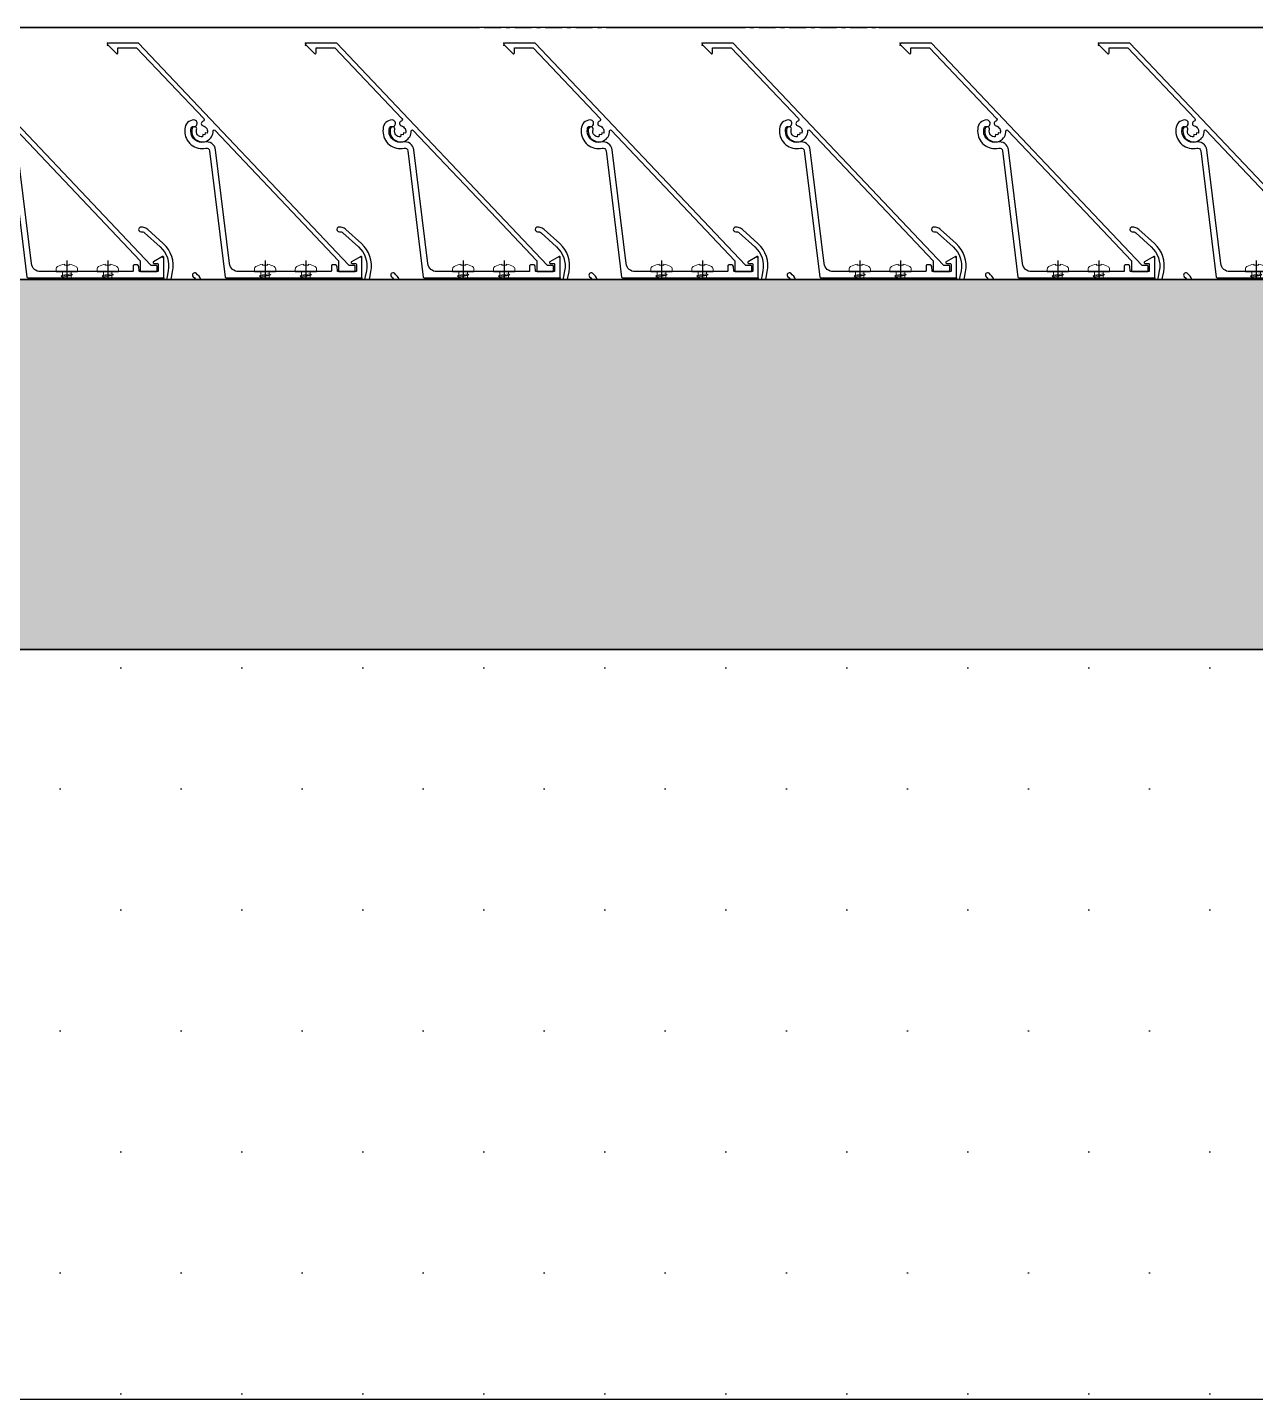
# Model space of a CAD drawing. Header units: millimetres. Extents: x -4391136 to -1798569, y -886572 to -291056.
# Drawn here: x -2459841.9 to -2459439.2, y -383660.9 to -383210.9 of the extents above; entities that cross this region are included whole.
import ezdxf
from ezdxf.enums import TextEntityAlignment as Align

# ---------------------------------------------------------------- set-up
doc = ezdxf.new("R2010")
doc.units = ezdxf.units.MM
doc.set_wipeout_variables(frame=1)
for name, pattern in [('CENTER', [50.8, 31.75, -6.35, 6.35, -6.35]), ('TA_GL_000.70000', [1.925, 0.7, -0.175, 0.175, -0.175, 0.7]), ('Xref-C-1-PP17-AR-2214-01-B$0$DPA_Grid _ Level 100', [10, 5.5, -1.6, 1.3, -1.6]), ('Xref-C-1-PP17-AR-2214-01-B$0$Hidden', [7.1438, 4.7625, -2.3813])]:
    doc.linetypes.add(name, pattern=pattern)
doc.layers.add('000 - 0_HIDE_OBJ_FRAMING_DEF_DIMS', color=7, linetype='Continuous', plot=False)
doc.layers.add('010 - ASPG_EXTR_DEF_SUB', color=7, linetype='Continuous', plot=False)
for name, color, linetype in [('000 - 0_SYM_DWG_GRID-BUBBLE_MAIN_COLOR_1', 7, 'Continuous'), ('000 - 0_SYM_DWG_GRIDLINE_MAIN_COLOR_251', 7, 'Continuous'), ('000 - GRID', 7, 'CENTER'), ('010 - ASPG_ACCESSORIES_MAIN_COLOR_1', 7, 'Continuous'), ('010 - ASPG_EXTR_MAIN_COLOR_2', 7, 'Continuous'), ('010 - ASPG_FLASHING_HATCH_', 7, 'Continuous'), ('010 - ASPG_FLASHING_MAIN_COLOR_2', 7, 'Continuous'), ('010 - ASPG_FLASHING_MAIN_COLOR_4', 7, 'Continuous'), ('010 - ASPG_FLASHING_WIPEOUT_', 7, 'Continuous'), ('010 - ASPG_FRAMING_MAIN_COLOR_1', 7, 'Continuous'), ('010 - ASPG_FRAMING_MAIN_COLOR_2', 7, 'Continuous'), ('010 - ASPG_FRAMING_SUB_COLOR_2', 7, 'Continuous'), ('010 - ASPG_FRAMING_WIPEOUT_', 7, 'Continuous'), ('_PP-Dim', 7, 'Continuous'), ('BOLT & SCREW', 7, 'Continuous'), ('Center Line', 7, 'CENTER'), ('Xref-C-1-PP17-AR-2214-01-B$0$A-DETL-MBND', 7, 'Xref-C-1-PP17-AR-2214-01-B$0$Hidden'), ('Xref-C-1-PP17-AR-2214-01-B$0$A-FLOR-E', 7, 'Continuous'), ('Xref-C-1-PP17-AR-2214-01-B$0$A-GLAZ-CURT', 7, 'Continuous'), ('Xref-C-1-PP17-AR-2214-01-B$0$A-ROOF', 7, 'Continuous'), ('Xref-C-1-PP17-AR-2214-01-B$0$WALL-E', 7, 'Continuous')]:
    doc.layers.add(name, color=color, linetype=linetype)
doc.layers.add('12-GRID', color=7, linetype='CENTER', lineweight=13)
doc.layers.add('SCREW', color=7, linetype='Continuous', lineweight=5)
doc.styles.add('Arial', font='arial.ttf', dxfattribs={"height": 1500})
doc.styles.add('TA', font='', dxfattribs={"height": 4.5})
doc.styles.get('TA').set_extended_font_data('Cordia New')

# ---------------------------------------------------------------- blocks, each defined once
blk = doc.blocks.new('*U1277')
at = {"layer": '000 - 0_SYM_DWG_GRIDLINE_MAIN_COLOR_251', "color": 7, "linetype": 'ByBlock', "ltscale": 5}
blk.add_line((30, 0), (-560.5, 0), dxfattribs=at)
at = {"color": 7, "style": 'TA', "flags": 1}
blk.add_attdef('LOCATION', (6, -6), '', height=4.5, rotation=270, dxfattribs=at)
at = {"layer": '000 - 0_SYM_DWG_GRID-BUBBLE_MAIN_COLOR_1', "color": 7, "style": 'Arial'}
blk.add_attdef('GRID-HEAD', text='', height=4, rotation=180, dxfattribs=at).set_placement((73.75, 0), align=Align.MIDDLE_CENTER)
blk = doc.blocks.new('W-1-PP17-ENT2_REV00_20260526-152343_LOPF_MAIN_DIMS')
at = {"layer": '000 - GRID', "color": 7, "linetype": 'TA_GL_000.70000', "xscale": 50.00000000000036, "yscale": 50.00000000000036, "zscale": 50.00000000000036, "rotation": 180}
blk.add_blockref('*U1277', (-26525, 0), dxfattribs=at)
blk = doc.blocks.new('Xref-C-1-PP17-AR-2214-01-B$0$DPA_Curved type B - Curved Type B-V74-ENTRANCE 2 - LOWER ROOF FLOOR PLAN01-flat-3')
at = {"layer": 'Xref-C-1-PP17-AR-2214-01-B$0$A-GLAZ-CURT', "color": 7}
for p, q in [((0, -750), (0, 750)), ((0, 750), (0, -750))]:
    blk.add_line(p, q, dxfattribs=at)
blk = doc.blocks.new('W-1-PP17-ENT2_REV00_20260526-152612_EX_LOPF-1')
at = {"layer": '000 - 0_HIDE_OBJ_FRAMING_DEF_DIMS', "color": 7, "linetype": 'Xref-C-1-PP17-AR-2214-01-B$0$DPA_Grid _ Level 100'}
blk.add_line((-29475.62, 0), (7016, 0), dxfattribs=at)
at = {"layer": 'Xref-C-1-PP17-AR-2214-01-B$0$A-DETL-MBND', "color": 7}
blk.add_line((-13435, -200), (970, -200), dxfattribs=at)
at = {"layer": 'Xref-C-1-PP17-AR-2214-01-B$0$A-FLOR-E', "color": 7}
blk.add_line((-10700, -400), (-15935, -400), dxfattribs=at)
at = {"layer": 'Xref-C-1-PP17-AR-2214-01-B$0$A-ROOF', "color": 7}
blk.add_line((-11934.45, 0), (-23134.45, 0), dxfattribs=at)
at = {"layer": 'Xref-C-1-PP17-AR-2214-01-B$0$WALL-E', "color": 7}
blk.add_line((-15935, -400), (-10700, -400), dxfattribs=at)
at = {"color": 7, "rotation": 270}
blk.add_blockref('Xref-C-1-PP17-AR-2214-01-B$0$DPA_Curved type B - Curved Type B-V74-ENTRANCE 2 - LOWER ROOF FLOOR PLAN01-flat-3', (-12685, -200), dxfattribs=at)
blk = doc.blocks.new('*U1989')
at = {"color": 7}
blk.add_wipeout([(-2861.05, 0), (2700.42, 0), (2700.42, 119.92), (-2861.05, 119.92)], dxfattribs=at).dxf.layer = '010 - ASPG_FRAMING_WIPEOUT_'
at = {"layer": '010 - ASPG_FRAMING_MAIN_COLOR_1', "color": 7}
for p, q in [((2700.42, 119.92), (-2861.05, 119.92)), ((-2861.05, 114.85), (2700.42, 114.85)), ((-2861.05, 109.54), (2700.42, 109.54)), ((-2861.05, 10.38), (2700.42, 10.38)), ((-2861.05, 5.31), (2700.42, 5.31)), ((-2861.05, 0), (2700.42, 0))]:
    blk.add_line(p, q, dxfattribs=at)
blk = doc.blocks.new('PZG35-9D5')
at = {"layer": 'Center Line', "color": 7}
blk.add_line((0, 3.73), (0, -10.53), dxfattribs=at)
at = {"layer": 'SCREW', "color": 7}
for p, q in [((-1.4, 0), (-1.4, -1.09)), ((1.4, 0), (1.4, -0.59)), ((-1.85, -1.4), (1.85, -0.9)), ((-1.85, -1.4), (-1.4, -1.09)), ((-1.85, -1.4), (-1.4, -1.71)), ((-1.85, -2.7), (1.85, -2.2)), ((-1.85, -2.7), (-1.4, -2.39)), ((-1.85, -2.7), (-1.4, -3.01)), ((-1.85, -4), (-1.4, -3.69)), ((-1.85, -4), (-0.99, -3.88)), ((-1.85, -4), (-1.4, -4.31)), ((-1.4, -1.09), (1.4, -0.59)), ((-1.4, -1.71), (1.4, -1.21)), ((-1.4, -1.71), (-1.4, -2.39)), ((-1.4, -2.39), (1.4, -1.89)), ((-1.4, -3.01), (1.4, -2.51)), ((-1.4, -3.01), (-1.4, -3.69)), ((-1.4, -3.69), (-0.84, -3.59)), ((-1.4, -4.31), (-1.18, -4.27)), ((-1.4, -4.31), (-1.4, -8.1)), ((0.56, -3.34), (1.4, -3.19)), ((0.71, -3.65), (1.85, -3.5)), ((0.71, -3.93), (1.4, -3.81)), ((0.71, -4.61), (1.4, -4.49)), ((1.85, -0.9), (1.4, -0.59)), ((1.85, -0.9), (1.4, -1.21)), ((1.4, -1.21), (1.4, -1.89)), ((1.85, -2.2), (1.4, -1.89)), ((1.85, -2.2), (1.4, -2.51)), ((1.4, -2.51), (1.4, -3.19)), ((1.85, -3.5), (1.4, -3.19)), ((1.85, -3.5), (1.4, -3.81)), ((1.4, -3.81), (1.4, -4.49)), ((1.85, -4.8), (1.4, -4.49)), ((0, -9.5), (-1.4, -8.1)), ((0, -9.5), (1.4, -8.1)), ((0.71, -4.95), (1.85, -4.8)), ((0.71, -5.23), (1.4, -5.11)), ((1.85, -4.8), (1.4, -5.11)), ((1.4, -5.11), (1.4, -8.1))]:
    blk.add_line(p, q, dxfattribs=at)
blk.add_lwpolyline([(0, -9.5), (0.71, -5.23), (0.71, -3.6, 0.417657), (0.41, -3.3, 0.108102), (-0.84, -3.59), (-1.4, -4.7)], format="xyb", dxfattribs=at)
blk = doc.blocks.new('*U3396')
at = {"layer": 'SCREW', "color": 7}
blk.add_lwpolyline([(3.03, 1.78, 0.09906), (0.8, 2.55), (0.8, 2.27), (-0.8, 2.27), (-0.8, 2.55, 0.09906), (-3.03, 1.78, 0.266588), (-3.5, 0.96), (-3.5, 0.2, 0.414214), (-3.3, 0), (3.3, 0, 0.414214), (3.5, 0.2), (3.5, 0.96, 0.266588)], format="xyb", close=True, dxfattribs=at)
blk.add_blockref('PZG35-9D5', (0, 0), dxfattribs=at)
blk = doc.blocks.new('*U3399')
at = {"color": 7}
blk.add_point((0, 0), dxfattribs=at)
at = {"layer": '010 - ASPG_ACCESSORIES_MAIN_COLOR_1', "color": 7}
blk.add_lwpolyline([(-39.7, -0.6, 0.414214), (-40, -0.9), (-40, -7.37, 0.57735), (-39.65, -7.57), (-36.64, -5.83, 0.767327), (-36.79, -5.3), (-37.9, -5.3, -0.414214), (-38.2, -5), (-38.2, -2.8, -0.414214), (-38, -2.6), (-32.18, -2.6, -0.388879), (-31.98, -2.78), (-31.85, -4.34, 0.388879), (-31.35, -4.8), (-30.3, -4.8, 0.414214), (-30, -4.5), (-30, -2.9, -0.414214), (-29.7, -2.6), (0.41, -2.6, -0.378969), (3.39, -5.24), (7.95, -42.52, 0.446593), (11.62, -45.08, -0.489802), (16.08, -48.68), (16.06, -49.36, -0.18248), (15.8, -50.02, -0.267949), (15.33, -50.17, 1.122115), (15.1, -52.34, 0.405004), (18.06, -49.4), (18.08, -48.72, 0.489805), (11.16, -43.13, -0.446597), (9.94, -42.28), (4.87, -0.85, 0.364176), (4.57, -0.6)], format="xyb", close=True, dxfattribs=at)
at = {"layer": '010 - ASPG_EXTR_DEF_SUB', "color": 7}
for p in [(-40, -0.5), (43.44, -76.9), (43.44, -77.5)]:
    blk.add_point(p, dxfattribs=at)
at = {"layer": '010 - ASPG_EXTR_MAIN_COLOR_2', "color": 7}
blk.add_lwpolyline([(11.37, -48.15), (11.47, -47.44), (12.18, -47.56), (12.29, -46.79, -0.535538), (14.19, -49.17, 0.991572), (15.66, -49.58, 1.157025), (8.79, -48.77, -0.688558), (8.27, -48.99), (-17.14, -22.17), (-32.34, -6.13), (-32.34, -2.9, 0.414312), (-32.64, -2.6), (-37.54, -2.6, 0.414116), (-37.84, -2.9), (-37.84, -4.3, 0.414214), (-37.54, -4.6), (-35.99, -4.6, -0.205895), (-35.77, -4.69), (33.23, -77.5), (43.14, -77.5, 0.668179), (43.36, -76.99), (40.52, -74.15, 0.668179), (40.01, -74.36), (40.01, -76), (33.87, -76), (11.86, -52.78, -0.558354), (12.08, -51.95, 0.766275), (12.04, -50.39, -0.438583), (10.71, -48.05)], format="xyb", close=True, dxfattribs=at)
at = {"layer": 'SCREW', "color": 7, "rotation": 180}
for p in [(-21.65, -2.5), (-8.24, -2.5)]:
    blk.add_blockref('*U3396', p, dxfattribs=at)
blk = doc.blocks.new('*U3050')
at = {"color": 7}
blk.add_wipeout([(1440, 4), (60, 4), (60, 69.3), (1440, 69.3)], dxfattribs=at).dxf.layer = '010 - ASPG_FRAMING_WIPEOUT_'
at = {"layer": '010 - ASPG_FRAMING_MAIN_COLOR_2', "color": 7}
blk.add_lwpolyline([(1410, 69.3), (90, 69.3), (90, 6), (1410, 6)], close=True, dxfattribs=at)
at = {"layer": '010 - ASPG_FRAMING_SUB_COLOR_2', "color": 7}
for points in [[(1440, 4), (60, 4), (60, 69.3), (1440, 69.3)], [(60, 2), (60, 4), (1440, 4), (1440, 2)]]:
    blk.add_lwpolyline(points, close=True, dxfattribs=at)
at = {"color": 7, "xscale": -1, "rotation": 180}
for p in [(351.77, 69.3), (416.77, 69.3), (481.77, 69.3), (546.77, 69.3), (611.77, 69.3), (676.77, 69.3), (741.77, 69.3)]:
    blk.add_blockref('*U3399', p, dxfattribs=at)
blk = doc.blocks.new('W-1-PP17-ENT2_REV00_20260528-225335_ASPG_UPPF')
at = {"color": 7, "xscale": -1}
blk.add_blockref('*U3050', (-11939, -152), dxfattribs=at)
at = {"color": 7, "rotation": 180}
blk.add_blockref('*U1989', (-13570, -200), dxfattribs=at)
blk = doc.blocks.new('*U3395')
at = {"layer": '12-GRID', "color": 7, "linetype": 'CENTER'}
for p, q in [((0, -6.2), (0, 2.2)), ((-4.2, -2), (4.2, -2))]:
    blk.add_line(p, q, dxfattribs=at)
at = {"layer": 'BOLT & SCREW', "color": 7}
for p, q in [((-0.55, -1.77), (-1.77, -1.56)), ((-0.55, -2.23), (-1.77, -2.44)), ((-0.46, -1.77), (-0.88, -1.56)), ((-0.46, -2.23), (-0.88, -2.44)), ((-0.23, -1.45), (-0.44, -0.23)), ((-0.23, -1.54), (-0.44, -1.12)), ((-0.23, -2.46), (-0.44, -2.88)), ((-0.23, -2.55), (-0.44, -3.77)), ((0.23, -1.45), (0.44, -0.23)), ((0.23, -1.54), (0.44, -1.12)), ((0.44, -2.88), (0.23, -2.46)), ((0.23, -2.55), (0.44, -3.77)), ((0.46, -1.77), (0.88, -1.56)), ((0.46, -2.23), (0.88, -2.44)), ((0.55, -1.77), (1.77, -1.56)), ((0.55, -2.23), (1.77, -2.44))]:
    blk.add_line(p, q, dxfattribs=at)
for points in [[(-1.77, -1.56), (-0.88, -1.56, 0.414214), (-0.44, -1.12), (-0.44, -0.23), (0.44, -0.23), (0.44, -1.12, 0.414214), (0.88, -1.56), (1.77, -1.56), (1.77, -2.44), (0.88, -2.44, 0.414214), (0.44, -2.88), (0.44, -3.77), (-0.44, -3.77), (-0.44, -2.88, 0.414214), (-0.88, -2.44), (-1.77, -2.44)], [(0.23, -2.46, -0.414214), (0.46, -2.23), (0.55, -2.23), (0.55, -1.77), (0.46, -1.77, -0.414214), (0.23, -1.54), (0.23, -1.45), (-0.23, -1.45), (-0.23, -1.54, -0.414214), (-0.46, -1.77), (-0.55, -1.77), (-0.55, -2.23), (-0.46, -2.23, -0.414214), (-0.23, -2.46), (-0.23, -2.55), (0.23, -2.55)]]:
    blk.add_lwpolyline(points, format="xyb", close=True, dxfattribs=at)
blk.add_circle((0, -2), 3.5, dxfattribs=at)
blk = doc.blocks.new('*U3043')
at = {"layer": '010 - ASPG_EXTR_DEF_SUB', "color": 7}
for p in [(260, 0), (325, 0), (390, 0), (455, 0), (520, 0), (585, 0)]:
    blk.add_point(p, dxfattribs=at)
at = {"layer": '010 - ASPG_EXTR_MAIN_COLOR_2', "color": 7}
for points in [[(225.86, 63.87, 0.720654), (227.33, 63.97, 0.079224), (227.34, 64.07), (227.07, 68.14, -0.433659), (227.47, 68.57), (235.86, 68.57, -0.607385), (236.35, 67.62, -0.045829), (217.78, 45.76, -0.560492)], [(205.56, 33.07, 0.077048), (238.74, 68.44, -0.247674), (238.99, 68.57), (240.98, 68.57, -0.044131), (241.47, 68.5, -0.125846), (243.96, 67.21, -0.098851), (244.82, 66.03, -0.205828), (244.79, 61.2, -0.115116), (241.37, 57.18, 0.822373), (242.46, 56.1, 0.109185), (246.15, 60.56, 0.208323), (246.19, 66.64, 0.100528), (244.97, 68.32, 0.145116), (241.29, 70.07), (225.76, 70.07, 0.433659)], [(631.29, 70.07), (615.76, 70.07, 0.433659), (615.46, 69.75), (615.84, 63.96, 0.082069), (615.86, 63.87, 0.720654), (617.33, 63.97, 0.079224), (617.34, 64.07), (617.07, 68.14, -0.433659), (617.47, 68.57), (625.86, 68.57, -0.607385), (626.35, 67.62, -0.045829), (607.78, 45.76, -0.560492), (607.29, 45.89, 0.31786), (604.21, 48.24, 0.953288), (604.08, 46.72, -2.423004), (602.26, 44.89, 0.952315), (600.74, 44.76, 0.300821), (602.89, 41.76, -0.560492), (602.98, 41.25, -0.019425), (593.62, 33.46, -0.552501), (593.15, 33.64, 0.344461), (589.99, 36.3, 0.952015), (589.86, 34.78, -2.423186), (588.04, 32.95, 0.952015), (586.52, 32.82, 0.2854), (588.49, 29.89, -0.553378), (588.56, 29.38, 0.030674), (573.46, 15.06, 0.4171), (574.11, 5.27, 0.935553), (575.1, 6.41, -0.43441), (574.8, 14.29, -0.014998), (581.92, 21.45, -0.738349), (584.92, 19.76, 0.004917), (581.81, 4.8, 0.263611), (584.88, -4.46), (590, -9.08, 0.125884), (591.27, -9.75, 0.044275), (592.09, -9.87, 1.107655), (592.13, -8.33, -0.215596), (591.02, -7.99), (585.89, -3.35, -0.263611), (583.28, 4.51, -0.004855), (586.34, 19.26, 0.23396), (585.82, 21.95, -0.24081), (585.71, 24.9, -0.104157), (585.78, 25), (587.99, 26.93, -0.229021), (590.7, 26.89, -0.381721), (595.27, 9.07, 0.977382), (596.62, 8.41, 0.361105), (592.41, 27.5, -0.496126), (592.44, 30.69, 0.003188), (594.06, 31.9, -0.002827), (595.56, 33.07, 0.077048), (628.74, 68.44, -0.247674), (628.99, 68.57), (630.98, 68.57, -0.044131)]]:
    blk.add_lwpolyline(points, format="xyb", dxfattribs=at)
for points in [[(290.76, 70.07, 0.433659), (290.46, 69.75), (290.84, 63.96, 0.082069), (290.86, 63.87, 0.720654), (292.33, 63.97, 0.079224), (292.34, 64.07), (292.07, 68.14, -0.433659), (292.47, 68.57), (300.86, 68.57, -0.607385), (301.35, 67.62, -0.045829), (282.78, 45.76, -0.560492), (282.29, 45.89, 0.31786), (279.21, 48.24, 0.953288), (279.08, 46.72, -2.423004), (277.26, 44.89, 0.952315), (275.74, 44.76, 0.300821), (277.89, 41.76, -0.560492), (277.98, 41.25, -0.019425), (268.62, 33.46, -0.552501), (268.15, 33.64, 0.344461), (264.99, 36.3, 0.952015), (264.86, 34.78, -2.423186), (263.04, 32.95, 0.952015), (261.52, 32.82, 0.2854), (263.49, 29.89, -0.553378), (263.56, 29.38, 0.030674), (248.46, 15.06, 0.4171), (249.11, 5.27, 0.935553), (250.1, 6.41, -0.43441), (249.8, 14.29, -0.014998), (256.92, 21.45, -0.738349), (259.92, 19.76, 0.004917), (256.81, 4.8, 0.263611), (259.88, -4.46), (265, -9.08, 0.125884), (266.27, -9.75, 0.044275), (267.09, -9.87, 1.107655), (267.13, -8.33, -0.215596), (266.02, -7.99), (260.89, -3.35, -0.263611), (258.28, 4.51, -0.004855), (261.34, 19.26, 0.23396), (260.82, 21.95, -0.24081), (260.71, 24.9, -0.104157), (260.78, 25), (262.99, 26.93, -0.229021), (265.7, 26.89, -0.381721), (270.27, 9.07, 0.977382), (271.62, 8.41, 0.361105), (267.41, 27.5, -0.496126), (267.44, 30.69, 0.003188), (269.06, 31.9, -0.002827), (270.56, 33.07, 0.077048), (303.74, 68.44, -0.247674), (303.99, 68.57), (305.98, 68.57, -0.044131), (306.47, 68.5, -0.125846), (308.96, 67.21, -0.098851), (309.82, 66.03, -0.205828), (309.79, 61.2, -0.115116), (306.37, 57.18, 0.822373), (307.46, 56.1, 0.109185), (311.15, 60.56, 0.208323), (311.19, 66.64, 0.100528), (309.97, 68.32, 0.145116), (306.29, 70.07)], [(355.76, 70.07, 0.433659), (355.46, 69.75), (355.84, 63.96, 0.082069), (355.86, 63.87, 0.720654), (357.33, 63.97, 0.079224), (357.34, 64.07), (357.07, 68.14, -0.433659), (357.47, 68.57), (365.86, 68.57, -0.607385), (366.35, 67.62, -0.045829), (347.78, 45.76, -0.560492), (347.29, 45.89, 0.31786), (344.21, 48.24, 0.953288), (344.08, 46.72, -2.423004), (342.26, 44.89, 0.952315), (340.74, 44.76, 0.300821), (342.89, 41.76, -0.560492), (342.98, 41.25, -0.019425), (333.62, 33.46, -0.552501), (333.15, 33.64, 0.344461), (329.99, 36.3, 0.952015), (329.86, 34.78, -2.423186), (328.04, 32.95, 0.952015), (326.52, 32.82, 0.2854), (328.49, 29.89, -0.553378), (328.56, 29.38, 0.030674), (313.46, 15.06, 0.4171), (314.11, 5.27, 0.935553), (315.1, 6.41, -0.43441), (314.8, 14.29, -0.014998), (321.92, 21.45, -0.738349), (324.92, 19.76, 0.004917), (321.81, 4.8, 0.263611), (324.88, -4.46), (330, -9.08, 0.125884), (331.27, -9.75, 0.044275), (332.09, -9.87, 1.107655), (332.13, -8.33, -0.215596), (331.02, -7.99), (325.89, -3.35, -0.263611), (323.28, 4.51, -0.004855), (326.34, 19.26, 0.23396), (325.82, 21.95, -0.24081), (325.71, 24.9, -0.104157), (325.78, 25), (327.99, 26.93, -0.229021), (330.7, 26.89, -0.381721), (335.27, 9.07, 0.977382), (336.62, 8.41, 0.361105), (332.41, 27.5, -0.496126), (332.44, 30.69, 0.003188), (334.06, 31.9, -0.002827), (335.56, 33.07, 0.077048), (368.74, 68.44, -0.247674), (368.99, 68.57), (370.98, 68.57, -0.044131), (371.47, 68.5, -0.125846), (373.96, 67.21, -0.098851), (374.82, 66.03, -0.205828), (374.79, 61.2, -0.115116), (371.37, 57.18, 0.822373), (372.46, 56.1, 0.109185), (376.15, 60.56, 0.208323), (376.19, 66.64, 0.100528), (374.97, 68.32, 0.145116), (371.29, 70.07)], [(420.76, 70.07, 0.433659), (420.46, 69.75), (420.84, 63.96, 0.082069), (420.86, 63.87, 0.720654), (422.33, 63.97, 0.079224), (422.34, 64.07), (422.07, 68.14, -0.433659), (422.47, 68.57), (430.86, 68.57, -0.607385), (431.35, 67.62, -0.045829), (412.78, 45.76, -0.560492), (412.29, 45.89, 0.31786), (409.21, 48.24, 0.953288), (409.08, 46.72, -2.423004), (407.26, 44.89, 0.952315), (405.74, 44.76, 0.300821), (407.89, 41.76, -0.560492), (407.98, 41.25, -0.019425), (398.62, 33.46, -0.552501), (398.15, 33.64, 0.344461), (394.99, 36.3, 0.952015), (394.86, 34.78, -2.423186), (393.04, 32.95, 0.952015), (391.52, 32.82, 0.2854), (393.49, 29.89, -0.553378), (393.56, 29.38, 0.030674), (378.46, 15.06, 0.4171), (379.11, 5.27, 0.935553), (380.1, 6.41, -0.43441), (379.8, 14.29, -0.014998), (386.92, 21.45, -0.738349), (389.92, 19.76, 0.004917), (386.81, 4.8, 0.263611), (389.88, -4.46), (395, -9.08, 0.125884), (396.27, -9.75, 0.044275), (397.09, -9.87, 1.107655), (397.13, -8.33, -0.215596), (396.02, -7.99), (390.89, -3.35, -0.263611), (388.28, 4.51, -0.004855), (391.34, 19.26, 0.23396), (390.82, 21.95, -0.24081), (390.71, 24.9, -0.104157), (390.78, 25), (392.99, 26.93, -0.229021), (395.7, 26.89, -0.381721), (400.27, 9.07, 0.977382), (401.62, 8.41, 0.361105), (397.41, 27.5, -0.496126), (397.44, 30.69, 0.003188), (399.06, 31.9, -0.002827), (400.56, 33.07, 0.077048), (433.74, 68.44, -0.247674), (433.99, 68.57), (435.98, 68.57, -0.044131), (436.47, 68.5, -0.125846), (438.96, 67.21, -0.098851), (439.82, 66.03, -0.205828), (439.79, 61.2, -0.115116), (436.37, 57.18, 0.822373), (437.46, 56.1, 0.109185), (441.15, 60.56, 0.208323), (441.19, 66.64, 0.100528), (439.97, 68.32, 0.145116), (436.29, 70.07)], [(485.76, 70.07, 0.433659), (485.46, 69.75), (485.84, 63.96, 0.082069), (485.86, 63.87, 0.720654), (487.33, 63.97, 0.079224), (487.34, 64.07), (487.07, 68.14, -0.433659), (487.47, 68.57), (495.86, 68.57, -0.607385), (496.35, 67.62, -0.045829), (477.78, 45.76, -0.560492), (477.29, 45.89, 0.31786), (474.21, 48.24, 0.953288), (474.08, 46.72, -2.423004), (472.26, 44.89, 0.952315), (470.74, 44.76, 0.300821), (472.89, 41.76, -0.560492), (472.98, 41.25, -0.019425), (463.62, 33.46, -0.552501), (463.15, 33.64, 0.344461), (459.99, 36.3, 0.952015), (459.86, 34.78, -2.423186), (458.04, 32.95, 0.952015), (456.52, 32.82, 0.2854), (458.49, 29.89, -0.553378), (458.56, 29.38, 0.030674), (443.46, 15.06, 0.4171), (444.11, 5.27, 0.935553), (445.1, 6.41, -0.43441), (444.8, 14.29, -0.014998), (451.92, 21.45, -0.738349), (454.92, 19.76, 0.004917), (451.81, 4.8, 0.263611), (454.88, -4.46), (460, -9.08, 0.125884), (461.27, -9.75, 0.044275), (462.09, -9.87, 1.107655), (462.13, -8.33, -0.215596), (461.02, -7.99), (455.89, -3.35, -0.263611), (453.28, 4.51, -0.004855), (456.34, 19.26, 0.23396), (455.82, 21.95, -0.24081), (455.71, 24.9, -0.104157), (455.78, 25), (457.99, 26.93, -0.229021), (460.7, 26.89, -0.381721), (465.27, 9.07, 0.977382), (466.62, 8.41, 0.361105), (462.41, 27.5, -0.496126), (462.44, 30.69, 0.003188), (464.06, 31.9, -0.002827), (465.56, 33.07, 0.077048), (498.74, 68.44, -0.247674), (498.99, 68.57), (500.98, 68.57, -0.044131), (501.47, 68.5, -0.125846), (503.96, 67.21, -0.098851), (504.82, 66.03, -0.205828), (504.79, 61.2, -0.115116), (501.37, 57.18, 0.822373), (502.46, 56.1, 0.109185), (506.15, 60.56, 0.208323), (506.19, 66.64, 0.100528), (504.97, 68.32, 0.145116), (501.29, 70.07)], [(550.76, 70.07, 0.433659), (550.46, 69.75), (550.84, 63.96, 0.082069), (550.86, 63.87, 0.720654), (552.33, 63.97, 0.079224), (552.34, 64.07), (552.07, 68.14, -0.433659), (552.47, 68.57), (560.86, 68.57, -0.607385), (561.35, 67.62, -0.045829), (542.78, 45.76, -0.560492), (542.29, 45.89, 0.31786), (539.21, 48.24, 0.953288), (539.08, 46.72, -2.423004), (537.26, 44.89, 0.952315), (535.74, 44.76, 0.300821), (537.89, 41.76, -0.560492), (537.98, 41.25, -0.019425), (528.62, 33.46, -0.552501), (528.15, 33.64, 0.344461), (524.99, 36.3, 0.952015), (524.86, 34.78, -2.423186), (523.04, 32.95, 0.952015), (521.52, 32.82, 0.2854), (523.49, 29.89, -0.553378), (523.56, 29.38, 0.030674), (508.46, 15.06, 0.4171), (509.11, 5.27, 0.935553), (510.1, 6.41, -0.43441), (509.8, 14.29, -0.014998), (516.92, 21.45, -0.738349), (519.92, 19.76, 0.004917), (516.81, 4.8, 0.263611), (519.88, -4.46), (525, -9.08, 0.125884), (526.27, -9.75, 0.044275), (527.09, -9.87, 1.107655), (527.13, -8.33, -0.215596), (526.02, -7.99), (520.89, -3.35, -0.263611), (518.28, 4.51, -0.004855), (521.34, 19.26, 0.23396), (520.82, 21.95, -0.24081), (520.71, 24.9, -0.104157), (520.78, 25), (522.99, 26.93, -0.229021), (525.7, 26.89, -0.381721), (530.27, 9.07, 0.977382), (531.62, 8.41, 0.361105), (527.41, 27.5, -0.496126), (527.44, 30.69, 0.003188), (529.06, 31.9, -0.002827), (530.56, 33.07, 0.077048), (563.74, 68.44, -0.247674), (563.99, 68.57), (565.98, 68.57, -0.044131), (566.47, 68.5, -0.125846), (568.96, 67.21, -0.098851), (569.82, 66.03, -0.205828), (569.79, 61.2, -0.115116), (566.37, 57.18, 0.822373), (567.46, 56.1, 0.109185), (571.15, 60.56, 0.208323), (571.19, 66.64, 0.100528), (569.97, 68.32, 0.145116), (566.29, 70.07)]]:
    blk.add_lwpolyline(points, format="xyb", close=True, dxfattribs=at)
at = {"color": 7, "rotation": 179.999999999989}
for p in [(279.09, 42.89), (344.09, 42.89), (409.09, 42.89), (474.09, 42.89), (539.09, 42.89), (604.09, 42.89), (264.87, 30.95), (329.87, 30.95), (394.87, 30.95), (459.87, 30.95), (524.87, 30.95), (589.87, 30.95)]:
    blk.add_blockref('*U3395', p, dxfattribs=at)
blk = doc.blocks.new('*U3053')
at = {"color": 7}
blk.add_wipeout([(0, -52), (3000, -52), (3000, -298), (0, -298)], dxfattribs=at).dxf.layer = '010 - ASPG_FLASHING_WIPEOUT_'
at = {"layer": '010 - ASPG_FLASHING_HATCH_'}
h = blk.add_hatch(dxfattribs=at)
h.set_pattern_fill('DOTS', scale=0.5)
h.set_pattern_definition([(0, (0, 0), (19.84375, 39.6875), [0, -39.6875])])
h.paths.add_polyline_path([(0, -52), (3000, -52), (3000, -298), (0, -298)])
at = {"layer": '010 - ASPG_FLASHING_MAIN_COLOR_2', "color": 7}
blk.add_lwpolyline([(0, -52), (3000, -52), (3000, -298), (0, -298)], close=True, dxfattribs=at)
at = {"color": 7}
blk.add_wipeout([(0, 69.3), (3000, 69.3), (3000, -52), (0, -52)], dxfattribs=at).dxf.layer = '010 - ASPG_FLASHING_WIPEOUT_'
at = {"layer": '010 - ASPG_FLASHING_HATCH_'}
h = blk.add_hatch(dxfattribs=at)
h.set_pattern_fill('DOTS', scale=0.1)
h.set_pattern_definition([(0, (0, 0), (3.96875, 7.9375), [0, -7.9375])])
h.paths.add_polyline_path([(0, 69.3), (3000, 69.3), (3000, -52), (0, -52)])
at = {"layer": '010 - ASPG_FLASHING_MAIN_COLOR_4', "color": 7}
blk.add_lwpolyline([(0, 69.3), (3000, 69.3), (3000, -52), (0, -52)], close=True, dxfattribs=at)

msp = doc.modelspace()

# ---------------------------------------------------------------- block references
at = {"layer": '_PP-Dim', "color": 7}
msp.add_blockref('W-1-PP17-ENT2_REV00_20260526-152343_LOPF_MAIN_DIMS', (-2447156.51, -383210.87), dxfattribs=at)

# ---------------------------------------------------------------- next in the draw order: block references
at = {"color": 7}
msp.add_blockref('W-1-PP17-ENT2_REV00_20260528-225335_ASPG_UPPF', (-2447156.51, -383210.87), dxfattribs=at)

# ---------------------------------------------------------------- next in the draw order: block references
at = {"color": 7, "rotation": 180}
msp.add_blockref('*U3043', (-2459212.52, -383286.21), dxfattribs=at)

# ---------------------------------------------------------------- next in the draw order: block references
at = {"layer": '_PP-Dim', "color": 7}
msp.add_blockref('W-1-PP17-ENT2_REV00_20260526-152612_EX_LOPF-1', (-2447156.51, -383210.87), dxfattribs=at)

# ---------------------------------------------------------------- next in the draw order: block references
at = {"color": 7}
msp.add_blockref('*U3053', (-2462095.51, -383362.87), dxfattribs=at)

doc.saveas('drawing.dxf')
